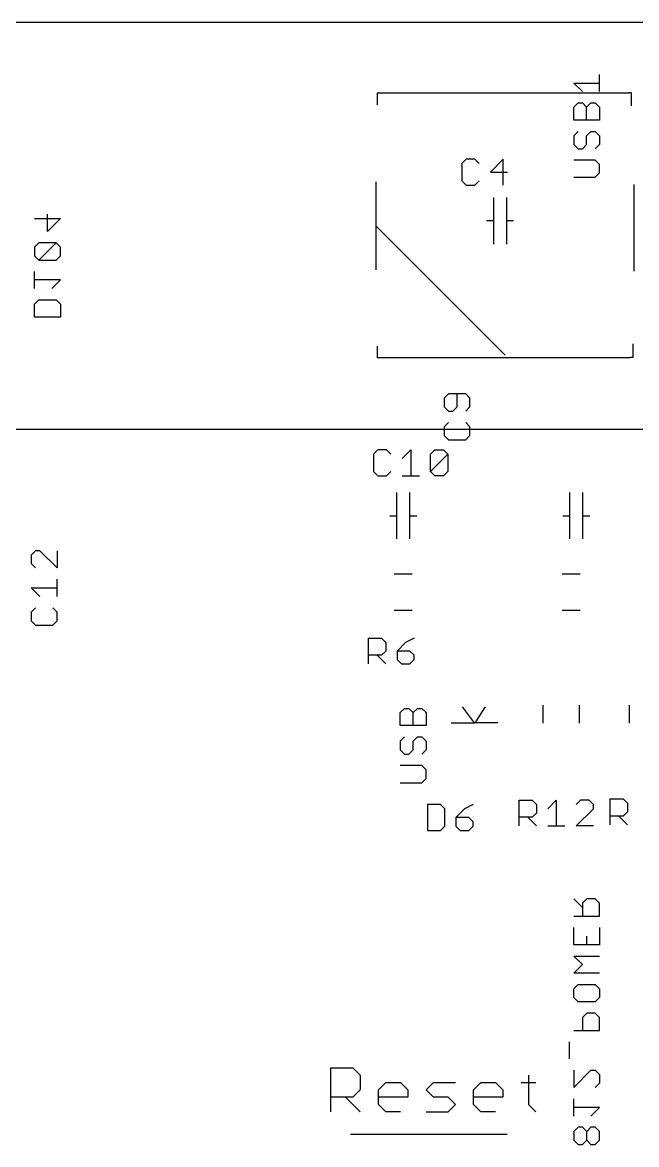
# Model space of a CAD drawing. Extents: x 0 to 95, y -1 to 85.
# Drawn here: x 31.51 to 43.59, y 62.93 to 85 of the extents above; entities that cross this region are included whole.
import ezdxf

# ---------------------------------------------------------------- set-up
doc = ezdxf.new("R2010")
doc.units = 0
for name, color, linetype in [('20', 178, 'CONTINUOUS'), ('21', 251, 'CONTINUOUS'), ('22', 251, 'CONTINUOUS'), ('25', 251, 'CONTINUOUS'), ('26', 251, 'CONTINUOUS')]:
    doc.layers.add(name, color=color, linetype=linetype)

msp = doc.modelspace()

# ---------------------------------------------------------------- linework, layer by layer
at = {"layer": '20'}
msp.add_line((91, 85), (4, 85), dxfattribs=at)
at = {"layer": '21'}
for p, q in [((42.8588, 83.6395), (42.8588, 83.9784)), ((42.5198, 83.6395), (42.3504, 83.809)), ((42.3504, 83.809), (42.8588, 83.809)), ((42.3504, 83.3324), (42.4351, 83.4171)), ((42.4351, 83.4171), (42.5198, 83.4171)), ((42.5198, 83.4171), (42.6046, 83.3324)), ((42.6046, 83.3324), (42.6893, 83.4171)), ((42.6893, 83.4171), (42.7741, 83.4171)), ((42.7741, 83.4171), (42.8588, 83.3324)), ((42.3504, 83.0782), (42.3504, 83.3324)), ((42.6046, 83.0782), (42.6046, 83.3324)), ((42.8588, 83.3324), (42.8588, 83.0782)), ((42.8588, 83.0782), (42.3504, 83.0782)), ((42.4351, 82.8558), (42.3504, 82.7711)), ((42.3504, 82.7711), (42.3504, 82.6016)), ((42.6046, 82.7711), (42.6893, 82.8558)), ((42.6046, 82.6016), (42.6046, 82.7711)), ((42.6893, 82.8558), (42.7741, 82.8558)), ((42.7741, 82.8558), (42.8588, 82.7711)), ((42.8588, 82.7711), (42.8588, 82.6016)), ((42.3504, 82.6016), (42.4351, 82.5169)), ((42.5198, 82.5169), (42.6046, 82.6016)), ((42.8588, 82.6016), (42.7741, 82.5169)), ((42.4351, 82.5169), (42.5198, 82.5169)), ((42.7741, 82.2945), (42.3504, 82.2945)), ((42.8588, 82.2098), (42.7741, 82.2945)), ((42.8588, 82.0403), (42.8588, 82.2098)), ((42.3504, 81.9556), (42.7741, 81.9556)), ((42.7741, 81.9556), (42.8588, 82.0403)), ((40.773, 81.5572), (40.773, 81.1)), ((41.027, 81.5572), (41.027, 81.1)), ((40.773, 81.1), (40.6333, 81.1)), ((40.773, 81.1), (40.773, 80.6428)), ((41.027, 81.1), (41.027, 80.6428)), ((41.1667, 81.1), (41.027, 81.1)), ((38.873, 75.3), (38.873, 75.7572)), ((39.127, 75.3), (39.127, 75.7572)), ((42.273, 75.3), (42.273, 75.7572)), ((42.527, 75.3), (42.527, 75.7572)), ((38.7333, 75.3), (38.873, 75.3)), ((38.873, 74.8428), (38.873, 75.3)), ((39.127, 74.8428), (39.127, 75.3)), ((39.127, 75.3), (39.2667, 75.3)), ((42.1333, 75.3), (42.273, 75.3)), ((42.273, 74.8428), (42.273, 75.3)), ((42.527, 74.8428), (42.527, 75.3)), ((42.527, 75.3), (42.6667, 75.3)), ((38.8222, 74.1556), (39.1778, 74.1556)), ((42.1222, 74.1556), (42.4778, 74.1556)), ((38.8222, 73.4444), (39.1778, 73.4444)), ((42.1222, 73.4444), (42.4778, 73.4444)), ((38.9408, 71.4276), (39.0255, 71.5124)), ((39.0255, 71.5124), (39.1102, 71.5124)), ((39.1102, 71.5124), (39.195, 71.4276)), ((39.195, 71.4276), (39.2797, 71.5124)), ((39.2797, 71.5124), (39.3645, 71.5124)), ((39.3645, 71.5124), (39.4492, 71.4276)), ((40.4, 71.23), (40.1662, 71.54)), ((40.4254, 71.2454), (40.6184, 71.54)), ((41.7444, 71.5778), (41.7444, 71.2222)), ((42.4556, 71.5778), (42.4556, 71.2222)), ((43.4444, 71.2222), (43.4444, 71.5778)), ((38.9408, 71.1734), (38.9408, 71.4276)), ((39.195, 71.1734), (39.195, 71.4276)), ((39.4492, 71.4276), (39.4492, 71.1734)), ((39.4492, 71.1734), (38.9408, 71.1734)), ((39.94, 71.23), (40.4, 71.23)), ((40.86, 71.23), (40.4, 71.23)), ((39.0255, 70.9511), (38.9408, 70.8663)), ((38.9408, 70.8663), (38.9408, 70.6968)), ((39.195, 70.8663), (39.2797, 70.9511)), ((39.195, 70.6968), (39.195, 70.8663)), ((39.2797, 70.9511), (39.3645, 70.9511)), ((39.3645, 70.9511), (39.4492, 70.8663)), ((39.4492, 70.8663), (39.4492, 70.6968)), ((38.9408, 70.6968), (39.0255, 70.6121)), ((39.0255, 70.6121), (39.1102, 70.6121)), ((39.1102, 70.6121), (39.195, 70.6968)), ((39.4492, 70.6968), (39.3645, 70.6121)), ((39.3645, 70.3898), (38.9408, 70.3898)), ((39.4492, 70.305), (39.3645, 70.3898)), ((39.4492, 70.1355), (39.4492, 70.305)), ((38.9408, 70.0508), (39.3645, 70.0508)), ((39.3645, 70.0508), (39.4492, 70.1355)), ((37.96, 63.14), (41.04, 63.14))]:
    msp.add_line(p, q, dxfattribs=at)
at = {"layer": '22'}
for p, q in [((43.4384, 83.6111), (38.4879, 83.6111)), ((38.4879, 83.6111), (38.4879, 83.38)), ((43.4892, 83.6162), (43.4384, 83.6162)), ((43.4384, 83.6162), (43.4384, 83.6111)), ((43.4892, 83.3622), (43.4892, 83.6162)), ((38.46, 81.8636), (38.46, 81)), ((43.54, 80.111), (43.54, 81.8128)), ((38.46, 81), (38.46, 80.1364)), ((38.46, 81), (41, 78.46)), ((38.4905, 78.4067), (38.4905, 78.6327)), ((43.5095, 78.681), (43.5095, 78.4092)), ((43.4587, 78.4067), (38.4905, 78.4067)), ((43.5095, 78.4092), (43.4587, 78.4092)), ((43.4587, 78.4092), (43.4587, 78.4067)), ((7.5, 77), (87.6, 77)), ((42.5203, 67.5947), (42.3508, 67.7642)), ((42.605, 67.7642), (42.5203, 67.6794)), ((42.7745, 67.7642), (42.605, 67.7642)), ((42.8592, 67.6794), (42.7745, 67.7642)), ((42.5203, 67.6794), (42.5203, 67.4252)), ((42.8592, 67.4252), (42.8592, 67.6794)), ((42.3508, 67.4252), (42.8592, 67.4252)), ((42.3508, 66.8639), (42.3508, 67.2028)), ((42.8592, 67.2028), (42.8592, 66.8639)), ((42.8592, 66.8639), (42.3508, 66.8639)), ((42.605, 66.8639), (42.605, 67.0334)), ((42.5203, 66.4721), (42.3508, 66.6415)), ((42.3508, 66.6415), (42.8592, 66.6415)), ((42.3508, 66.3026), (42.5203, 66.4721)), ((42.8592, 66.3026), (42.3508, 66.3026)), ((42.3508, 65.9955), (42.4355, 66.0802)), ((42.3508, 65.826), (42.3508, 65.9955)), ((42.4355, 66.0802), (42.7745, 66.0802)), ((42.7745, 66.0802), (42.8592, 65.9955)), ((42.8592, 65.9955), (42.8592, 65.826)), ((42.4355, 65.7413), (42.3508, 65.826)), ((42.8592, 65.826), (42.7745, 65.7413)), ((42.7745, 65.7413), (42.4355, 65.7413)), ((42.605, 65.5189), (42.5203, 65.4342)), ((42.5203, 65.4342), (42.5203, 65.18)), ((42.7745, 65.5189), (42.605, 65.5189)), ((42.8592, 65.4342), (42.7745, 65.5189)), ((42.8592, 65.18), (42.8592, 65.4342)), ((42.3508, 65.18), (42.8592, 65.18)), ((42.2661, 64.6187), (42.2661, 64.9576)), ((42.3508, 64.3963), (42.3508, 64.0573)), ((42.3508, 64.0573), (42.6898, 64.3963)), ((42.6898, 64.3963), (42.7745, 64.3963)), ((42.7745, 64.3963), (42.8592, 64.3116)), ((42.8592, 64.3116), (42.8592, 64.1421)), ((42.8592, 64.1421), (42.7745, 64.0573)), ((42.3508, 63.496), (42.3508, 63.835)), ((42.8592, 63.6655), (42.3508, 63.6655)), ((42.6898, 63.496), (42.8592, 63.6655)), ((42.4355, 63.2737), (42.3508, 63.1889)), ((42.3508, 63.1889), (42.3508, 63.0195)), ((42.5203, 63.2737), (42.4355, 63.2737)), ((42.605, 63.1889), (42.5203, 63.2737)), ((42.6898, 63.2737), (42.605, 63.1889)), ((42.605, 63.0195), (42.605, 63.1889)), ((42.7745, 63.2737), (42.6898, 63.2737)), ((42.8592, 63.1889), (42.7745, 63.2737)), ((42.8592, 63.0195), (42.8592, 63.1889)), ((42.3508, 63.0195), (42.4355, 62.9347)), ((42.4355, 62.9347), (42.5203, 62.9347)), ((42.5203, 62.9347), (42.605, 63.0195)), ((42.605, 63.0195), (42.6898, 62.9347)), ((42.6898, 62.9347), (42.7745, 62.9347)), ((42.7745, 62.9347), (42.8592, 63.0195))]:
    msp.add_line(p, q, dxfattribs=at)
at = {"layer": '25'}
for p, q in [((40.2355, 82.3092), (40.1508, 82.2245)), ((40.405, 82.3092), (40.2355, 82.3092)), ((40.4898, 82.2245), (40.405, 82.3092)), ((40.9663, 82.3092), (40.7121, 82.055)), ((40.9663, 81.8008), (40.9663, 82.3092)), ((40.1508, 82.2245), (40.1508, 81.8855)), ((40.1508, 81.8855), (40.2355, 81.8008)), ((40.405, 81.8008), (40.4898, 81.8855)), ((40.7121, 82.055), (41.0511, 82.055)), ((40.2355, 81.8008), (40.405, 81.8008)), ((39.8875, 77.6951), (39.8028, 77.6103)), ((40.2265, 77.6951), (39.8875, 77.6951)), ((40.057, 77.4408), (40.057, 77.6951)), ((40.3112, 77.6103), (40.2265, 77.6951)), ((39.8028, 77.6103), (39.8028, 77.4408)), ((40.3112, 77.4408), (40.3112, 77.6103)), ((39.8028, 77.4408), (39.8875, 77.3561)), ((39.8875, 77.3561), (39.9722, 77.3561)), ((39.9722, 77.3561), (40.057, 77.4408)), ((40.2265, 77.3561), (40.3112, 77.4408)), ((39.8875, 77.1338), (39.8028, 77.049)), ((39.8028, 77.049), (39.8028, 76.8795)), ((40.3112, 77.049), (40.2265, 77.1338)), ((40.3112, 76.8795), (40.3112, 77.049)), ((39.8028, 76.8795), (39.8875, 76.7948)), ((39.8875, 76.7948), (40.2265, 76.7948)), ((40.2265, 76.7948), (40.3112, 76.8795)), ((38.5005, 76.5942), (38.4158, 76.5095)), ((38.67, 76.5942), (38.5005, 76.5942)), ((38.7548, 76.5095), (38.67, 76.5942)), ((38.9771, 76.4248), (39.1466, 76.5942)), ((39.1466, 76.5942), (39.1466, 76.0858)), ((39.5384, 76.5095), (39.6232, 76.5942)), ((39.6232, 76.5942), (39.7926, 76.5942)), ((39.7926, 76.5942), (39.8774, 76.5095)), ((38.4158, 76.5095), (38.4158, 76.1705)), ((39.5384, 76.1705), (39.5384, 76.5095)), ((39.5384, 76.1705), (39.8774, 76.5095)), ((39.8774, 76.5095), (39.8774, 76.1705)), ((38.4158, 76.1705), (38.5005, 76.0858)), ((38.67, 76.0858), (38.7548, 76.1705)), ((39.6232, 76.0858), (39.5384, 76.1705)), ((39.8774, 76.1705), (39.7926, 76.0858)), ((38.5005, 76.0858), (38.67, 76.0858)), ((38.9771, 76.0858), (39.3161, 76.0858)), ((39.7926, 76.0858), (39.6232, 76.0858)), ((31.7729, 74.6118), (31.6882, 74.527)), ((31.8576, 74.6118), (31.7729, 74.6118)), ((32.1966, 74.2728), (31.8576, 74.6118)), ((32.1966, 74.6118), (32.1966, 74.2728)), ((31.6882, 74.527), (31.6882, 74.3576)), ((31.6882, 74.3576), (31.7729, 74.2728)), ((32.1966, 73.7115), (32.1966, 74.0505)), ((31.8576, 73.7115), (31.6882, 73.881)), ((31.6882, 73.881), (32.1966, 73.881)), ((31.7729, 73.4892), (31.6882, 73.4044)), ((32.1966, 73.4044), (32.1119, 73.4892)), ((31.6882, 73.4044), (31.6882, 73.2349)), ((32.1966, 73.2349), (32.1966, 73.4044)), ((31.6882, 73.2349), (31.7729, 73.1502)), ((31.7729, 73.1502), (32.1119, 73.1502)), ((32.1119, 73.1502), (32.1966, 73.2349)), ((38.3158, 72.3858), (38.3158, 72.8942)), ((38.3158, 72.8942), (38.57, 72.8942)), ((38.57, 72.8942), (38.6548, 72.8095)), ((39.2161, 72.8942), (39.0466, 72.8095)), ((38.6548, 72.64), (38.57, 72.5553)), ((38.6548, 72.8095), (38.6548, 72.64)), ((39.0466, 72.8095), (38.8771, 72.64)), ((38.8771, 72.64), (38.8771, 72.4705)), ((39.1313, 72.64), (38.8771, 72.64)), ((39.2161, 72.5553), (39.1313, 72.64)), ((38.57, 72.5553), (38.3158, 72.5553)), ((38.4853, 72.5553), (38.6548, 72.3858)), ((38.8771, 72.4705), (38.9618, 72.3858)), ((38.9618, 72.3858), (39.1313, 72.3858)), ((39.1313, 72.3858), (39.2161, 72.4705)), ((39.2161, 72.4705), (39.2161, 72.5553)), ((43.0698, 69.2238), (43.0698, 69.7322)), ((43.0698, 69.7322), (43.324, 69.7322)), ((43.324, 69.7322), (43.4088, 69.6475)), ((39.4748, 69.6207), (39.4748, 69.1123)), ((39.729, 69.6207), (39.4748, 69.6207)), ((39.8138, 69.536), (39.729, 69.6207)), ((39.8138, 69.197), (39.8138, 69.536)), ((40.2056, 69.536), (40.0361, 69.3665)), ((40.3751, 69.6207), (40.2056, 69.536)), ((41.2778, 69.1998), (41.2778, 69.7082)), ((41.2778, 69.7082), (41.532, 69.7082)), ((41.532, 69.7082), (41.6168, 69.6235)), ((41.6168, 69.6235), (41.6168, 69.454)), ((41.8391, 69.5388), (42.0086, 69.7082)), ((42.0086, 69.7082), (42.0086, 69.1998)), ((42.4852, 69.7082), (42.4004, 69.6235)), ((42.4004, 69.1998), (42.7394, 69.5388)), ((42.6546, 69.7082), (42.4852, 69.7082)), ((42.7394, 69.6235), (42.6546, 69.7082)), ((42.7394, 69.5388), (42.7394, 69.6235)), ((43.4088, 69.6475), (43.4088, 69.478)), ((40.0361, 69.3665), (40.0361, 69.197)), ((40.2903, 69.3665), (40.0361, 69.3665)), ((40.3751, 69.2818), (40.2903, 69.3665)), ((41.532, 69.3693), (41.2778, 69.3693)), ((41.4473, 69.3693), (41.6168, 69.1998)), ((41.6168, 69.454), (41.532, 69.3693)), ((43.324, 69.3933), (43.0698, 69.3933)), ((43.2393, 69.3933), (43.4088, 69.2238)), ((43.4088, 69.478), (43.324, 69.3933)), ((39.4748, 69.1123), (39.729, 69.1123)), ((39.729, 69.1123), (39.8138, 69.197)), ((40.0361, 69.197), (40.1208, 69.1123)), ((40.1208, 69.1123), (40.2903, 69.1123)), ((40.2903, 69.1123), (40.3751, 69.197)), ((40.3751, 69.197), (40.3751, 69.2818)), ((41.8391, 69.1998), (42.1781, 69.1998)), ((42.7394, 69.1998), (42.4004, 69.1998)), ((37.5762, 63.5762), (37.5762, 64.4405)), ((37.5762, 64.4405), (38.0084, 64.4405)), ((38.0084, 64.4405), (38.1524, 64.2965)), ((38.1524, 64.2965), (38.1524, 64.0084)), ((41.4623, 64.2965), (41.4623, 63.7203)), ((38.1524, 64.0084), (38.0084, 63.8643)), ((38.5117, 64.0084), (38.6558, 64.1524)), ((38.5117, 63.7203), (38.5117, 64.0084)), ((38.6558, 64.1524), (38.9439, 64.1524)), ((38.9439, 64.1524), (39.0879, 64.0084)), ((39.0879, 64.0084), (39.0879, 63.8643)), ((39.4472, 64.0084), (39.5913, 64.1524)), ((39.5913, 63.8643), (39.4472, 64.0084)), ((39.5913, 64.1524), (40.0235, 64.1524)), ((40.3828, 64.0084), (40.5268, 64.1524)), ((40.3828, 63.7203), (40.3828, 64.0084)), ((40.5268, 64.1524), (40.8149, 64.1524)), ((40.8149, 64.1524), (40.959, 64.0084)), ((40.959, 64.0084), (40.959, 63.8643)), ((41.3183, 64.1524), (41.6064, 64.1524)), ((38.0084, 63.8643), (37.5762, 63.8643)), ((37.8643, 63.8643), (38.1524, 63.5762)), ((39.0879, 63.8643), (38.5117, 63.8643)), ((39.8794, 63.8643), (39.5913, 63.8643)), ((40.0235, 63.7203), (39.8794, 63.8643)), ((40.959, 63.8643), (40.3828, 63.8643)), ((38.6558, 63.5762), (38.5117, 63.7203)), ((38.9439, 63.5762), (38.6558, 63.5762)), ((39.4472, 63.5762), (39.8794, 63.5762)), ((39.8794, 63.5762), (40.0235, 63.7203)), ((40.5268, 63.5762), (40.3828, 63.7203)), ((40.8149, 63.5762), (40.5268, 63.5762)), ((41.4623, 63.7203), (41.6064, 63.5762))]:
    msp.add_line(p, q, dxfattribs=at)
at = {"layer": '26'}
for p, q in [((32.005, 80.8887), (32.005, 81.2277)), ((31.7508, 81.1429), (32.2592, 81.1429)), ((32.2592, 81.1429), (32.005, 80.8887)), ((31.8355, 80.6664), (31.7508, 80.5816)), ((31.7508, 80.5816), (31.7508, 80.4122)), ((32.1745, 80.6664), (31.8355, 80.6664)), ((31.8355, 80.3274), (32.1745, 80.6664)), ((32.2592, 80.5816), (32.1745, 80.6664)), ((32.2592, 80.4122), (32.2592, 80.5816)), ((31.7508, 80.4122), (31.8355, 80.3274)), ((31.8355, 80.3274), (32.1745, 80.3274)), ((32.1745, 80.3274), (32.2592, 80.4122)), ((31.7508, 79.7661), (31.7508, 80.1051)), ((32.2592, 79.9356), (31.7508, 79.9356)), ((32.0898, 79.7661), (32.2592, 79.9356)), ((31.7508, 79.459), (31.8355, 79.5438)), ((31.7508, 79.2048), (31.7508, 79.459)), ((31.8355, 79.5438), (32.1745, 79.5438)), ((32.1745, 79.5438), (32.2592, 79.459)), ((32.2592, 79.459), (32.2592, 79.2048)), ((32.2592, 79.2048), (31.7508, 79.2048))]:
    msp.add_line(p, q, dxfattribs=at)

doc.saveas('drawing.dxf')
